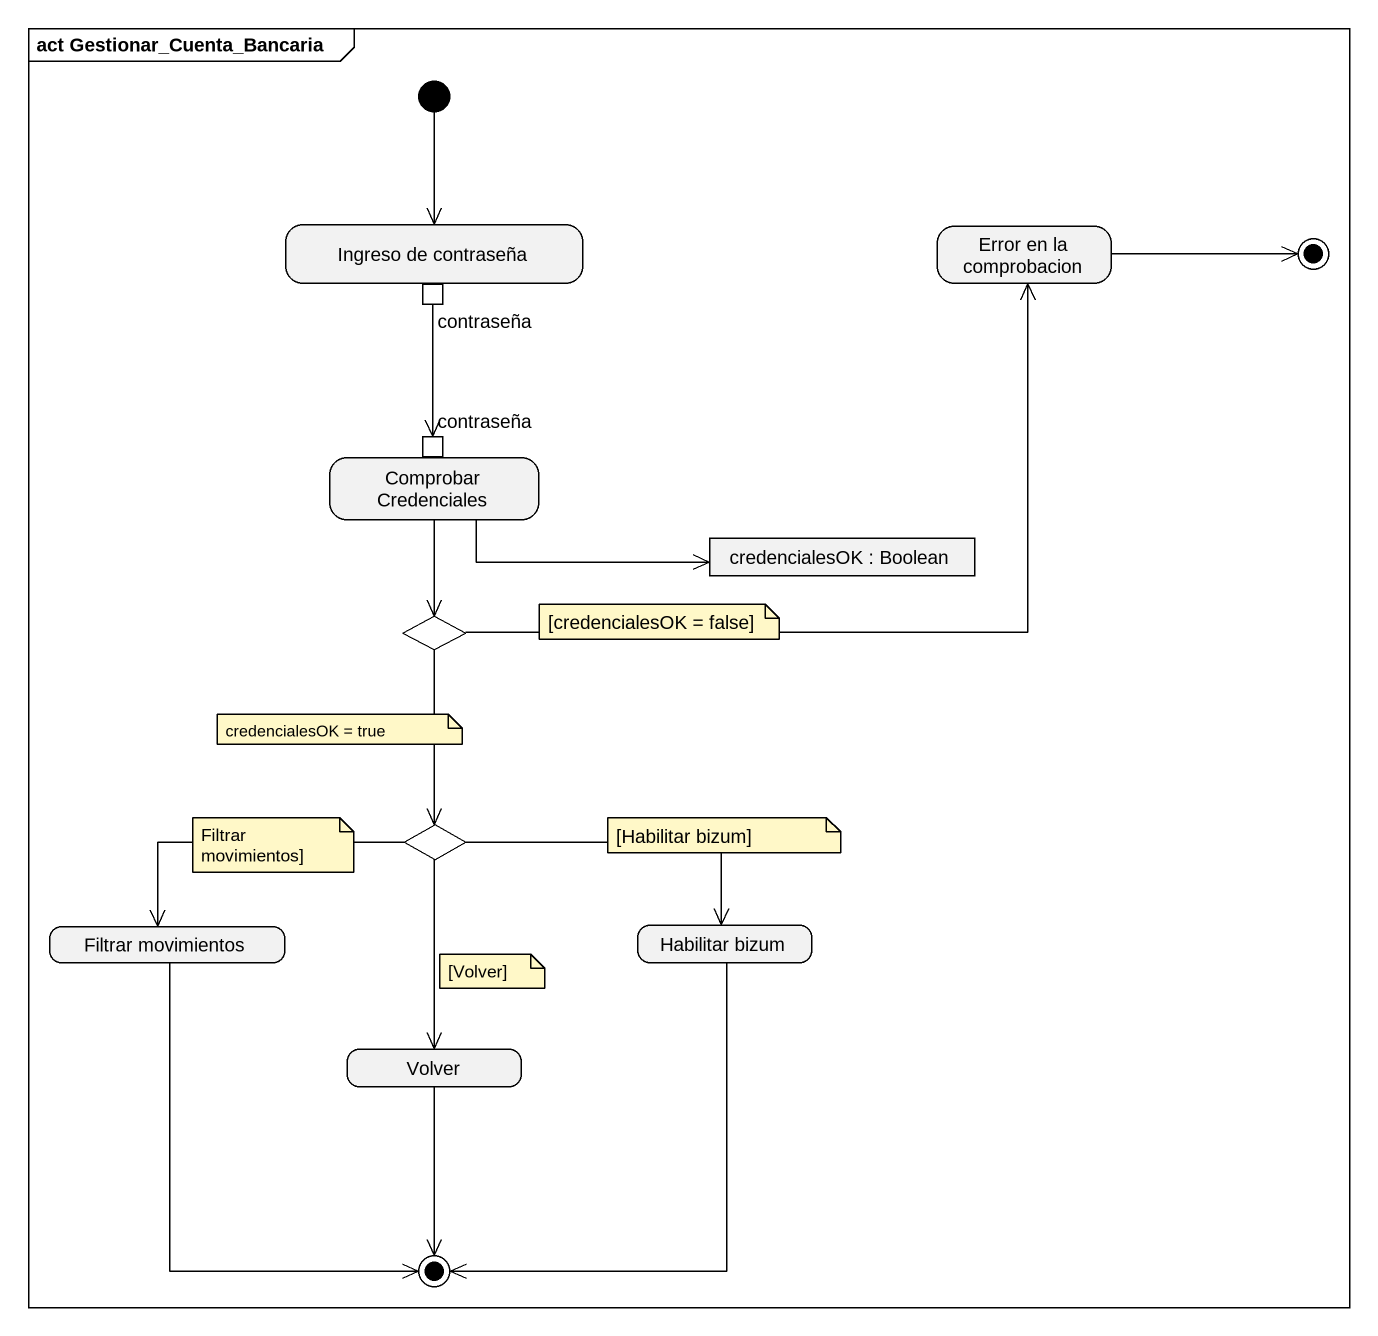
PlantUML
@startuml
mainframe act Gestionar_Cuenta_Bancaria
hide empty description
state "Ingreso de contraseña" as Ingreso_de_contraseña {
  state contraseña <<outputPin>>
}
state "Error en la comprobacion" as Error_en_la_comprobacion
state final1 <<end>>
state "Comprobar Credenciales" as Comprobar_Credenciales {
  state "contraseña" as contraseña_2 <<inputPin>>
}
state "credencialesOK : Boolean" as credencialesOK <<object>>
state choice1 <<choice>>
state choice2 <<choice>>
state "Filtrar movimientos" as Filtrar_movimientos
state "Habilitar bizum" as Habilitar_bizum
state Volver
state final2 <<end>>
[*] --> Ingreso_de_contraseña
contraseña --> contraseña_2
Error_en_la_comprobacion -right-> final1
Comprobar_Credenciales -right-> credencialesOK
Comprobar_Credenciales --> choice1
choice1 -up-> Error_en_la_comprobacion
choice1 --> choice2
choice2 -left-> Filtrar_movimientos
choice2 -right-> Habilitar_bizum
choice2 --> Volver
Filtrar_movimientos --> final2
Habilitar_bizum --> final2
Volver --> final2
note as N1
  [credencialesOK = false]
end note
note as N2
  credencialesOK = true
end note
note as N3
  Filtrar movimientos]
end note
note as N4
  [Habilitar bizum]
end note
note as N5
  [Volver]
end note
@enduml
